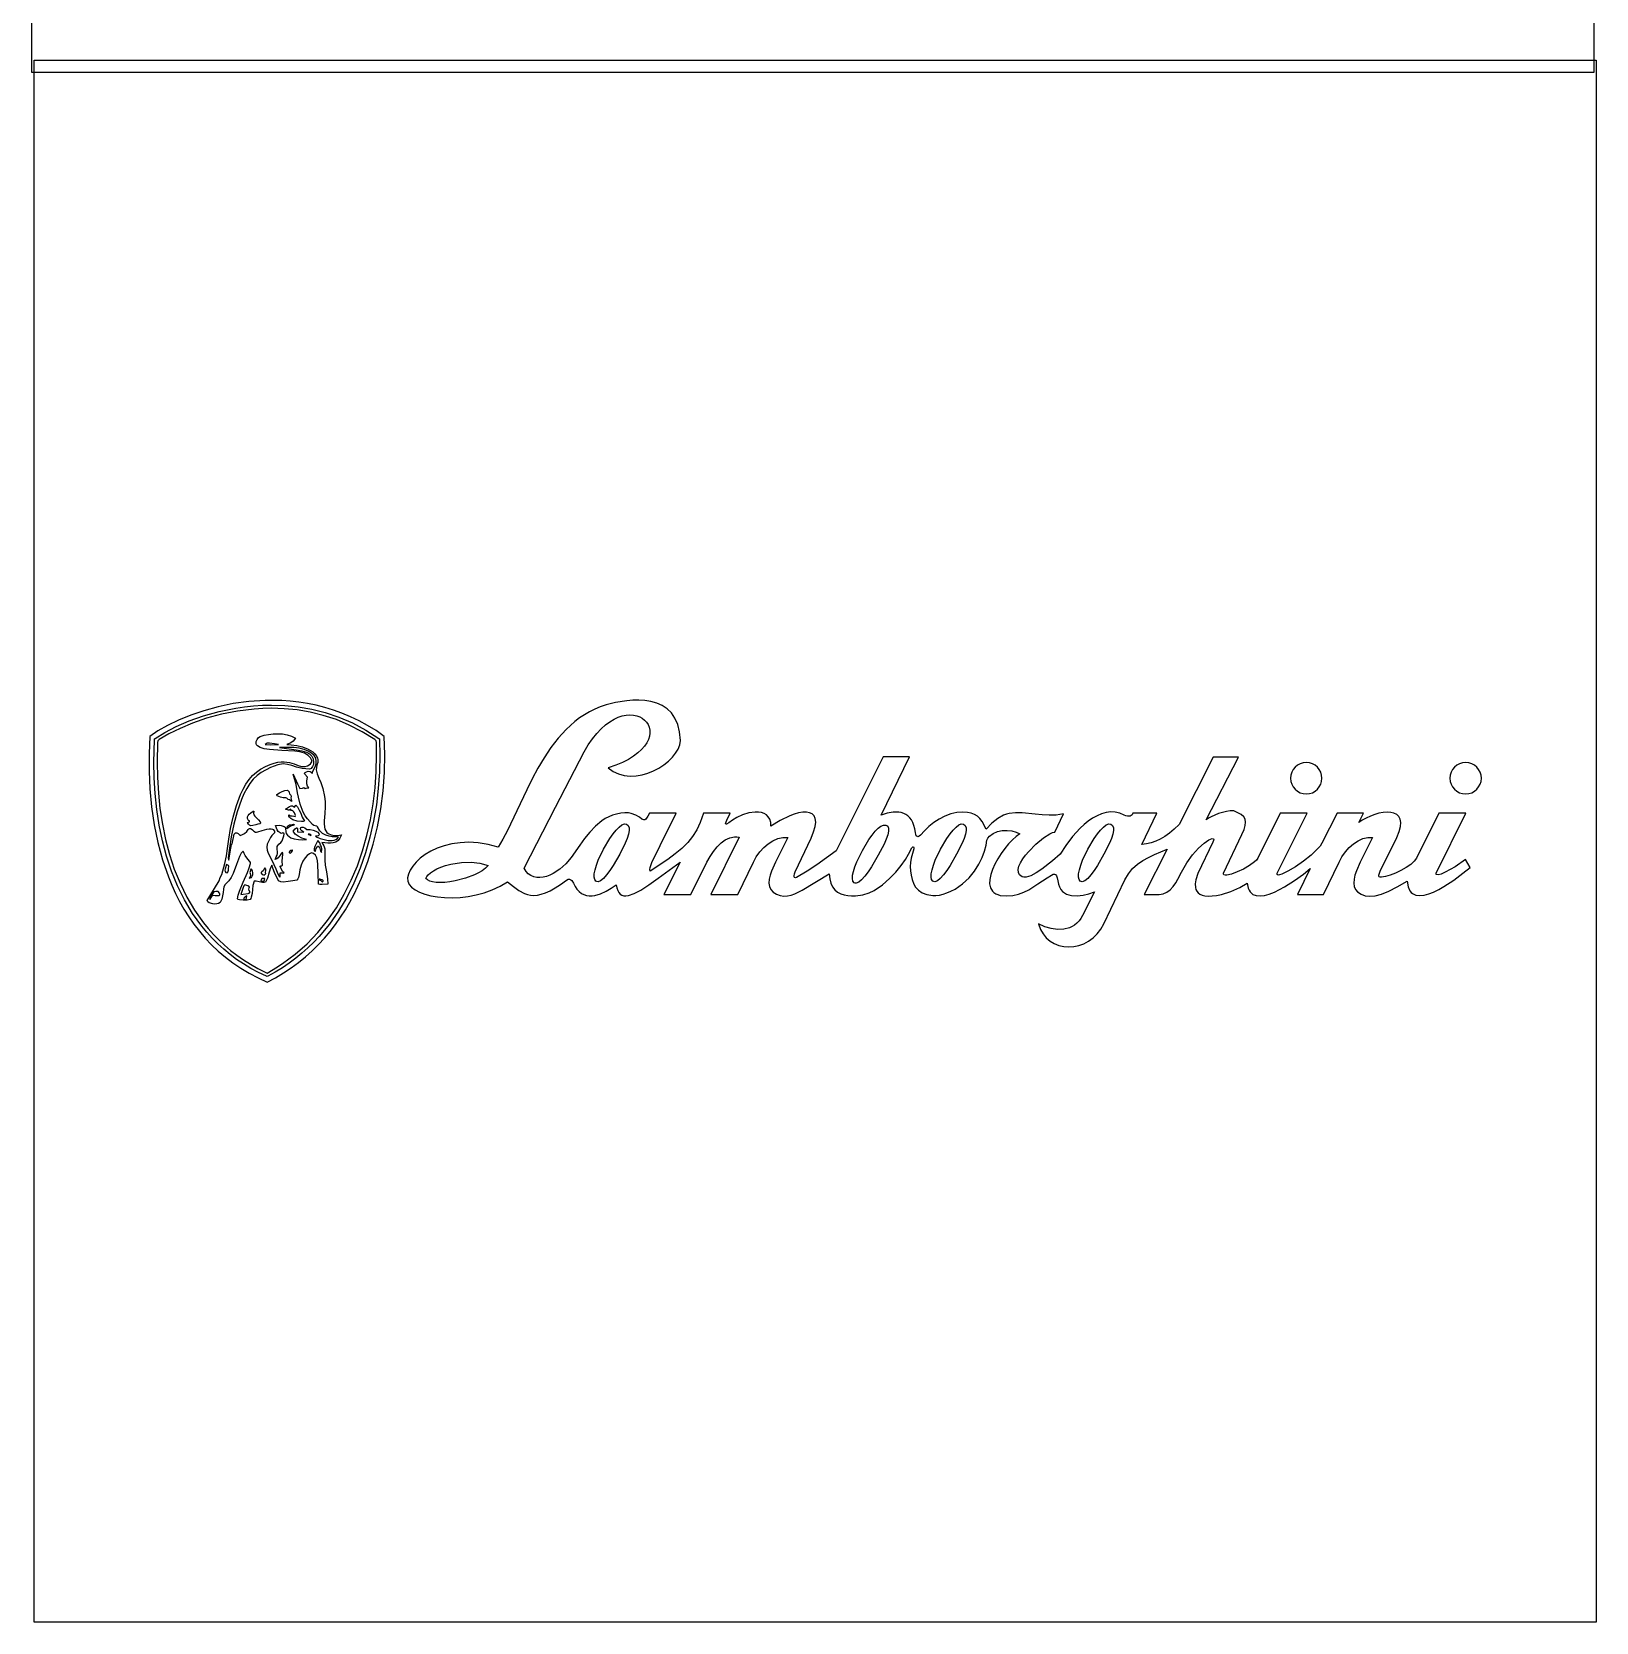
# Model space of a CAD drawing. Extents: x -17 to 51, y -91 to 44.
# Drawn here: x -16.6 to 51.5, y -91.5 to -22.3 of the extents above; entities that cross this region are included whole.
import ezdxf

# ---------------------------------------------------------------- set-up
doc = ezdxf.new("R2010")
doc.units = 0
doc.layers.add('Default Layer', color=1, linetype='CONTINUOUS')

msp = doc.modelspace()

# ---------------------------------------------------------------- linework, layer by layer
at = {"layer": 'Default Layer'}
for points in [[(-16.628, 43.981), (51.372, 43.981), (51.372, -24.019), (-16.628, -24.019), (-16.628, 43.981)], [(-16.528, -23.488), (51.472, -23.488), (51.472, -91.488), (-16.528, -91.488), (-16.528, -23.488)], [(-11.494, -52.928), (-11.524, -53.674), (-11.524, -54.437), (-11.489, -55.212), (-11.417, -55.991), (-11.304, -56.77), (-11.146, -57.542), (-10.941, -58.302), (-10.684, -59.043), (-10.535, -59.405), (-10.372, -59.761), (-10.195, -60.109), (-10.003, -60.449), (-9.795, -60.78), (-9.572, -61.101), (-9.332, -61.412), (-9.076, -61.712), (-8.803, -62), (-8.512, -62.276), (-8.203, -62.538), (-7.876, -62.786), (-7.53, -63.02), (-7.165, -63.238), (-6.781, -63.44), (-6.376, -63.626), (-6.014, -63.433), (-5.666, -63.226), (-5.334, -63.005), (-5.016, -62.771), (-4.712, -62.523), (-4.423, -62.263), (-4.148, -61.992), (-3.886, -61.708), (-3.639, -61.414), (-3.404, -61.11), (-3.183, -60.796), (-2.975, -60.473), (-2.781, -60.142), (-2.598, -59.802), (-2.271, -59.1), (-1.993, -58.373), (-1.762, -57.624), (-1.576, -56.859), (-1.435, -56.08), (-1.337, -55.294), (-1.279, -54.503), (-1.262, -53.713), (-1.282, -52.928), (-1.644, -52.677), (-2.01, -52.452), (-2.379, -52.25), (-2.751, -52.071), (-3.125, -51.914), (-3.501, -51.778), (-3.877, -51.663), (-4.253, -51.568), (-4.629, -51.491), (-5.003, -51.432), (-5.375, -51.39), (-5.744, -51.364), (-6.472, -51.357), (-7.18, -51.405), (-7.864, -51.501), (-8.517, -51.637), (-9.135, -51.807), (-9.711, -52.004), (-10.241, -52.221), (-10.718, -52.452), (-11.137, -52.69), (-11.494, -52.928)], [(-11.287, -53.073), (-11.286, -53.038), (-11.257, -53.018), (-10.837, -52.757), (-10.34, -52.5), (-9.774, -52.255), (-9.148, -52.033), (-8.468, -51.843), (-7.743, -51.695), (-7.367, -51.64), (-6.981, -51.599), (-6.589, -51.573), (-6.19, -51.565), (-5.614, -51.583), (-5.03, -51.642), (-4.442, -51.743), (-3.851, -51.891), (-3.261, -52.089), (-2.674, -52.341), (-2.094, -52.65), (-1.522, -53.019), (-1.495, -53.038), (-1.493, -53.072), (-1.479, -53.749), (-1.496, -54.471), (-1.545, -55.192), (-1.63, -55.909), (-1.749, -56.618), (-1.906, -57.317), (-2.1, -58.002), (-2.333, -58.67), (-2.606, -59.318), (-2.92, -59.941), (-3.275, -60.538), (-3.674, -61.104), (-4.117, -61.637), (-4.356, -61.89), (-4.606, -62.133), (-4.867, -62.366), (-5.14, -62.588), (-5.425, -62.8), (-5.722, -63.001), (-6.032, -63.19), (-6.353, -63.366), (-6.384, -63.381), (-6.415, -63.368), (-6.762, -63.203), (-7.094, -63.025), (-7.41, -62.834), (-7.712, -62.632), (-8, -62.417), (-8.273, -62.192), (-8.532, -61.956), (-8.777, -61.709), (-9.01, -61.453), (-9.229, -61.188), (-9.435, -60.915), (-9.628, -60.633), (-9.979, -60.047), (-10.283, -59.434), (-10.543, -58.798), (-10.761, -58.144), (-10.939, -57.475), (-11.079, -56.795), (-11.185, -56.108), (-11.257, -55.418), (-11.299, -54.73), (-11.312, -54.046), (-11.287, -53.073)], [(-11.154, -53.198), (-11.173, -54.046), (-11.16, -54.719), (-11.119, -55.396), (-11.048, -56.072), (-10.945, -56.744), (-10.808, -57.408), (-10.636, -58.062), (-10.424, -58.7), (-10.173, -59.321), (-9.879, -59.919), (-9.541, -60.492), (-9.156, -61.036), (-8.946, -61.296), (-8.723, -61.547), (-8.488, -61.789), (-8.239, -62.022), (-7.978, -62.245), (-7.703, -62.457), (-7.414, -62.659), (-7.111, -62.849), (-6.794, -63.028), (-6.463, -63.194), (-6.388, -63.229), (-6.316, -63.189), (-6.01, -63.009), (-5.715, -62.818), (-5.432, -62.616), (-5.16, -62.405), (-4.648, -61.952), (-4.179, -61.462), (-3.753, -60.938), (-3.368, -60.383), (-3.024, -59.8), (-2.72, -59.191), (-2.455, -58.56), (-2.228, -57.909), (-2.038, -57.241), (-1.885, -56.559), (-1.767, -55.866), (-1.684, -55.165), (-1.634, -54.458), (-1.618, -53.749), (-1.618, -53.704), (-1.618, -53.658), (-1.626, -53.195), (-1.631, -53.114), (-1.696, -53.068), (-2.247, -52.722), (-2.806, -52.433), (-3.371, -52.196), (-3.939, -52.01), (-4.507, -51.871), (-5.074, -51.776), (-5.636, -51.721), (-6.19, -51.704), (-6.571, -51.712), (-6.946, -51.735), (-7.675, -51.825), (-8.369, -51.963), (-9.022, -52.14), (-9.626, -52.349), (-10.176, -52.579), (-10.662, -52.822), (-11.079, -53.069), (-11.149, -53.114), (-11.154, -53.198)], [(38.467, -59.809), (39.604, -59.809), (40.277, -58.397), (40.403, -58.167), (40.553, -57.954), (40.724, -57.763), (40.91, -57.599), (41.109, -57.468), (41.316, -57.375), (41.528, -57.324), (41.74, -57.322), (41.203, -58.397), (41.032, -58.784), (40.97, -58.97), (40.93, -59.146), (40.917, -59.31), (40.936, -59.459), (40.991, -59.59), (41.088, -59.699), (41.242, -59.798), (41.417, -59.861), (41.618, -59.884), (41.852, -59.862), (42.125, -59.791), (42.442, -59.665), (42.811, -59.481), (43.237, -59.234), (43.281, -59.474), (43.362, -59.65), (43.416, -59.717), (43.477, -59.77), (43.621, -59.838), (43.789, -59.859), (43.977, -59.84), (44.181, -59.786), (44.395, -59.702), (44.617, -59.594), (44.84, -59.467), (45.277, -59.181), (45.669, -58.888), (45.982, -58.631), (45.789, -58.293), (45.329, -58.607), (44.896, -58.844), (44.721, -58.918), (44.589, -58.953), (44.512, -58.942), (44.499, -58.918), (44.504, -58.88), (45.795, -56.268), (44.627, -56.268), (43.655, -58.222), (43.554, -58.36), (43.397, -58.5), (43.198, -58.637), (42.974, -58.765), (42.738, -58.878), (42.508, -58.969), (42.296, -59.032), (42.119, -59.062), (42.063, -59.058), (42.029, -59.039), (42.013, -59.007), (42.012, -58.967), (42.035, -58.876), (42.069, -58.796), (42.788, -57.322), (42.896, -57.069), (42.954, -56.853), (42.968, -56.672), (42.942, -56.525), (42.88, -56.41), (42.787, -56.325), (42.668, -56.267), (42.526, -56.235), (42.367, -56.227), (42.195, -56.242), (42.014, -56.276), (41.829, -56.329), (41.643, -56.397), (41.463, -56.48), (41.291, -56.576), (41.134, -56.682), (41.34, -56.273), (40.19, -56.273), (39.534, -57.58), (39.451, -57.699), (39.341, -57.826), (39.059, -58.093), (38.726, -58.359), (38.379, -58.601), (38.055, -58.798), (37.79, -58.926), (37.692, -58.957), (37.622, -58.963), (37.586, -58.941), (37.589, -58.887), (38.883, -56.273), (37.715, -56.273), (36.743, -58.228), (36.681, -58.309), (36.597, -58.39), (36.378, -58.552), (36.118, -58.702), (35.847, -58.829), (35.594, -58.921), (35.391, -58.968), (35.317, -58.971), (35.267, -58.958), (35.245, -58.928), (35.253, -58.88), (36.048, -57.204), (36.141, -56.986), (36.196, -56.804), (36.213, -56.654), (36.189, -56.529), (36.126, -56.424), (36.023, -56.333), (35.879, -56.25), (35.693, -56.169), (35.544, -56.172), (35.379, -56.196), (35.033, -56.29), (34.718, -56.422), (34.593, -56.492), (34.499, -56.56), (35.899, -53.824), (34.794, -53.824), (33.324, -56.763), (33.105, -56.969), (32.896, -57.143), (32.694, -57.286), (32.496, -57.401), (32.3, -57.491), (32.102, -57.558), (31.9, -57.604), (31.69, -57.632), (32.339, -56.273), (31.307, -56.273), (31.269, -56.343), (31.185, -56.393), (31.067, -56.405), (31, -56.39), (30.929, -56.358), (30.734, -56.271), (30.536, -56.225), (30.338, -56.216), (30.139, -56.24), (29.941, -56.296), (29.745, -56.38), (29.552, -56.488), (29.363, -56.618), (29.18, -56.766), (29.003, -56.929), (28.673, -57.289), (28.381, -57.672), (28.137, -58.052), (27.8, -58.349), (27.338, -58.711), (27.095, -58.87), (26.861, -58.991), (26.651, -59.055), (26.559, -59.06), (26.477, -59.044), (26.372, -58.96), (26.318, -58.853), (26.31, -58.726), (26.342, -58.582), (26.41, -58.427), (26.507, -58.264), (26.629, -58.097), (26.769, -57.931), (27.083, -57.615), (27.406, -57.349), (27.693, -57.165), (27.81, -57.115), (27.902, -57.097), (28.288, -56.302), (27.97, -56.351), (27.659, -56.36), (27.353, -56.344), (27.055, -56.312), (26.477, -56.253), (26.197, -56.25), (25.924, -56.279), (25.801, -56.309), (25.676, -56.357), (25.421, -56.504), (25.165, -56.71), (24.914, -56.969), (24.738, -56.638), (24.642, -56.508), (24.534, -56.403), (24.411, -56.322), (24.267, -56.266), (24.098, -56.234), (23.899, -56.227), (23.636, -56.238), (23.375, -56.296), (23.119, -56.394), (22.872, -56.524), (22.639, -56.68), (22.422, -56.854), (22.227, -57.039), (22.057, -57.229), (22.006, -57.275), (21.94, -57.3), (21.907, -57.291), (21.876, -57.26), (21.851, -57.203), (21.834, -57.114), (21.808, -56.948), (21.769, -56.801), (21.72, -56.672), (21.66, -56.561), (21.59, -56.466), (21.51, -56.388), (21.422, -56.326), (21.326, -56.278), (21.222, -56.245), (21.112, -56.225), (20.873, -56.223), (20.613, -56.268), (20.339, -56.354), (21.575, -53.822), (20.431, -53.822), (18.385, -57.914), (17.55, -58.518), (17.124, -58.798), (16.665, -59.068), (16.611, -59.08), (16.577, -59.07), (16.558, -59.042), (16.553, -59.003), (16.57, -58.908), (16.601, -58.824), (17.292, -57.353), (17.407, -57.078), (17.473, -56.846), (17.497, -56.655), (17.48, -56.501), (17.427, -56.384), (17.341, -56.301), (17.228, -56.249), (17.089, -56.226), (16.93, -56.231), (16.753, -56.26), (16.564, -56.312), (16.364, -56.385), (15.953, -56.582), (15.549, -56.835), (15.536, -56.669), (15.496, -56.533), (15.432, -56.424), (15.348, -56.341), (15.246, -56.281), (15.13, -56.243), (15.002, -56.224), (14.867, -56.222), (14.585, -56.261), (14.307, -56.345), (14.061, -56.456), (13.869, -56.578), (13.716, -56.69), (13.61, -56.744), (13.581, -56.741), (13.571, -56.715), (13.621, -56.578), (13.777, -56.275), (12.609, -56.275), (12.46, -56.674), (12.317, -56.995), (12.138, -57.284), (11.923, -57.55), (11.672, -57.8), (11.384, -58.042), (11.058, -58.283), (10.291, -58.794), (10.282, -58.716), (10.292, -58.629), (10.368, -58.41), (10.732, -57.681), (11.418, -56.273), (10.265, -56.273), (10.195, -56.397), (10.098, -56.53), (10.056, -56.556), (10.015, -56.562), (9.929, -56.523), (9.821, -56.443), (9.673, -56.352), (9.469, -56.28), (9.34, -56.26), (9.19, -56.255), (9.016, -56.27), (8.818, -56.308), (8.647, -56.359), (8.484, -56.426), (8.33, -56.508), (8.183, -56.604), (7.91, -56.83), (7.663, -57.089), (7.437, -57.369), (7.229, -57.656), (6.85, -58.196), (6.623, -58.472), (6.359, -58.71), (6.072, -58.897), (5.925, -58.968), (5.778, -59.022), (5.632, -59.058), (5.489, -59.074), (5.351, -59.069), (5.22, -59.04), (5.098, -58.987), (4.986, -58.909), (4.886, -58.803), (4.8, -58.668), (6.169, -56.003), (7.413, -53.604), (7.593, -53.3), (7.778, -53.031), (7.965, -52.798), (8.155, -52.597), (8.344, -52.428), (8.533, -52.288), (8.719, -52.178), (8.901, -52.094), (9.078, -52.035), (9.248, -52.001), (9.41, -51.989), (9.563, -51.999), (9.704, -52.027), (9.834, -52.074), (9.949, -52.138), (10.05, -52.216), (10.134, -52.308), (10.2, -52.412), (10.247, -52.527), (10.273, -52.65), (10.277, -52.782), (10.257, -52.919), (10.213, -53.061), (10.142, -53.206), (10.043, -53.353), (9.916, -53.5), (9.758, -53.645), (9.568, -53.788), (9.345, -53.926), (9.087, -54.058), (8.793, -54.183), (8.461, -54.299), (8.679, -54.453), (8.914, -54.561), (9.162, -54.626), (9.417, -54.651), (9.677, -54.64), (9.937, -54.597), (10.192, -54.524), (10.439, -54.425), (10.673, -54.303), (10.891, -54.163), (11.087, -54.006), (11.258, -53.838), (11.399, -53.661), (11.507, -53.478), (11.577, -53.294), (11.605, -53.11), (11.572, -52.728), (11.492, -52.403), (11.371, -52.129), (11.214, -51.904), (11.026, -51.723), (10.811, -51.583), (10.576, -51.48), (10.325, -51.409), (10.064, -51.367), (9.797, -51.351), (9.53, -51.355), (9.268, -51.377), (8.779, -51.456), (8.371, -51.558), (8.12, -51.64), (7.88, -51.739), (7.65, -51.853), (7.43, -51.982), (7.219, -52.123), (7.016, -52.278), (6.638, -52.62), (6.29, -53.001), (5.971, -53.415), (5.677, -53.853), (5.405, -54.31), (5.153, -54.776), (4.918, -55.247), (4.483, -56.169), (4.078, -57.02), (3.879, -57.4), (3.678, -57.742), (3.233, -57.627), (2.807, -57.56), (2.402, -57.537), (2.02, -57.553), (1.662, -57.604), (1.329, -57.686), (1.024, -57.794), (0.747, -57.924), (0.5, -58.071), (0.285, -58.232), (0.102, -58.402), (-0.046, -58.576), (-0.158, -58.75), (-0.233, -58.921), (-0.268, -59.083), (-0.264, -59.232), (-0.205, -59.367), (-0.097, -59.492), (0.056, -59.606), (0.251, -59.706), (0.481, -59.792), (0.742, -59.861), (1.031, -59.911), (1.342, -59.942), (1.67, -59.95), (2.012, -59.935), (2.362, -59.895), (2.716, -59.828), (3.07, -59.733), (3.418, -59.607), (3.757, -59.45), (4.081, -59.258), (4.335, -59.459), (4.577, -59.634), (4.822, -59.767), (4.95, -59.812), (5.086, -59.84), (5.23, -59.848), (5.384, -59.835), (5.552, -59.799), (5.734, -59.736), (5.932, -59.645), (6.149, -59.525), (6.386, -59.371), (6.646, -59.184), (6.718, -59.148), (6.779, -59.143), (6.83, -59.164), (6.875, -59.204), (6.95, -59.323), (7.019, -59.455), (7.105, -59.583), (7.199, -59.684), (7.3, -59.761), (7.408, -59.816), (7.521, -59.85), (7.638, -59.865), (7.759, -59.863), (7.881, -59.847), (8.128, -59.775), (8.37, -59.665), (8.598, -59.531), (8.805, -59.388), (8.836, -59.521), (8.878, -59.631), (8.929, -59.72), (8.99, -59.788), (9.062, -59.835), (9.144, -59.862), (9.238, -59.868), (9.343, -59.855), (9.59, -59.773), (9.887, -59.616), (10.237, -59.39), (10.642, -59.096), (11.589, -58.408), (10.881, -59.811), (12.054, -59.811), (12.764, -58.4), (12.896, -58.157), (13.044, -57.932), (13.205, -57.73), (13.378, -57.56), (13.562, -57.426), (13.756, -57.336), (13.958, -57.297), (14.061, -57.299), (14.167, -57.315), (12.929, -59.811), (14.104, -59.811), (14.784, -58.4), (14.911, -58.17), (15.064, -57.957), (15.237, -57.766), (15.428, -57.602), (15.631, -57.471), (15.845, -57.377), (16.063, -57.327), (16.283, -57.325), (15.742, -58.4), (15.57, -58.787), (15.508, -58.973), (15.469, -59.149), (15.458, -59.313), (15.479, -59.462), (15.538, -59.592), (15.639, -59.702), (15.795, -59.797), (15.952, -59.854), (16.111, -59.878), (16.271, -59.871), (16.431, -59.838), (16.591, -59.784), (16.906, -59.625), (18.089, -58.907), (18.107, -59.132), (18.156, -59.322), (18.232, -59.479), (18.332, -59.606), (18.452, -59.705), (18.589, -59.778), (18.738, -59.829), (18.895, -59.858), (19.058, -59.869), (19.223, -59.865), (19.542, -59.817), (19.823, -59.735), (20.036, -59.637), (20.397, -59.394), (20.714, -59.119), (20.988, -58.83), (21.217, -58.544), (21.402, -58.279), (21.541, -58.052), (21.68, -57.785), (21.719, -57.739), (21.753, -57.732), (21.772, -57.759), (21.766, -57.815), (21.654, -58.224), (21.623, -58.413), (21.611, -58.597), (21.618, -58.78), (21.646, -58.966), (21.695, -59.159), (21.766, -59.364), (21.841, -59.496), (21.964, -59.624), (22.131, -59.736), (22.341, -59.816), (22.591, -59.854), (22.731, -59.852), (22.88, -59.834), (23.038, -59.799), (23.205, -59.744), (23.381, -59.669), (23.564, -59.571), (23.734, -59.463), (23.891, -59.345), (24.17, -59.081), (24.404, -58.794), (24.594, -58.495), (24.741, -58.198), (24.847, -57.916), (24.913, -57.661), (24.94, -57.447), (24.993, -57.355), (25.058, -57.275), (25.218, -57.151), (25.408, -57.069), (25.616, -57.027), (25.829, -57.019), (26.036, -57.043), (26.226, -57.094), (26.385, -57.167), (26.226, -57.284), (26.06, -57.434), (25.891, -57.611), (25.726, -57.81), (25.568, -58.026), (25.424, -58.252), (25.297, -58.484), (25.193, -58.715), (25.117, -58.94), (25.074, -59.153), (25.068, -59.349), (25.106, -59.521), (25.143, -59.597), (25.192, -59.666), (25.254, -59.725), (25.331, -59.776), (25.422, -59.816), (25.528, -59.846), (25.787, -59.87), (26.071, -59.85), (26.324, -59.795), (26.554, -59.71), (26.768, -59.603), (27.169, -59.347), (27.578, -59.077), (27.758, -58.963), (27.83, -58.931), (27.891, -58.921), (27.942, -58.94), (27.982, -58.991), (28.013, -59.08), (28.034, -59.212), (28.06, -59.357), (28.104, -59.482), (28.162, -59.586), (28.235, -59.672), (28.32, -59.74), (28.416, -59.792), (28.522, -59.829), (28.635, -59.852), (28.878, -59.862), (29.132, -59.833), (29.386, -59.774), (29.627, -59.694), (29.117, -60.72), (29.044, -60.849), (28.96, -60.961), (28.867, -61.058), (28.765, -61.139), (28.656, -61.205), (28.541, -61.256), (28.293, -61.318), (28.027, -61.329), (27.752, -61.292), (27.473, -61.212), (27.196, -61.092), (27.277, -61.326), (27.391, -61.528), (27.532, -61.699), (27.696, -61.84), (27.881, -61.949), (28.08, -62.028), (28.292, -62.075), (28.51, -62.091), (28.733, -62.076), (28.954, -62.029), (29.17, -61.951), (29.378, -61.842), (29.573, -61.701), (29.751, -61.529), (29.907, -61.325), (30.039, -61.09), (30.952, -59.17), (31.107, -58.905), (31.292, -58.683), (31.502, -58.495), (31.734, -58.336), (31.982, -58.197), (32.244, -58.072), (32.789, -57.831), (31.798, -59.813), (32.447, -59.813), (32.624, -59.786), (32.784, -59.711), (32.928, -59.6), (33.056, -59.461), (33.169, -59.305), (33.267, -59.143), (33.42, -58.841), (33.529, -58.628), (33.647, -58.429), (33.9, -58.077), (34.158, -57.789), (34.401, -57.572), (34.606, -57.432), (34.753, -57.375), (34.798, -57.379), (34.821, -57.406), (34.818, -57.457), (34.788, -57.532), (34.13, -58.896), (34.043, -59.167), (34.017, -59.338), (34.026, -59.51), (34.049, -59.591), (34.087, -59.666), (34.142, -59.733), (34.217, -59.79), (34.313, -59.834), (34.433, -59.864), (34.578, -59.878), (34.751, -59.873), (34.949, -59.852), (35.155, -59.809), (35.573, -59.675), (35.962, -59.5), (36.277, -59.315), (36.322, -59.536), (36.36, -59.623), (36.406, -59.697), (36.461, -59.756), (36.524, -59.803), (36.671, -59.86), (36.843, -59.874), (37.035, -59.848), (37.243, -59.79), (37.461, -59.705), (37.685, -59.597), (37.91, -59.473), (38.344, -59.197), (38.726, -58.919), (39.019, -58.684), (38.467, -59.809)], [(-5.151, -52.999), (-5.254, -53.14), (-5.349, -53.207), (-5.532, -53.283), (-5.334, -53.291), (-5.097, -53.325), (-4.844, -53.388), (-4.602, -53.481), (-4.393, -53.605), (-4.309, -53.679), (-4.243, -53.762), (-4.198, -53.853), (-4.177, -53.952), (-4.182, -54.061), (-4.218, -54.179), (-4.24, -54.287), (-4.245, -54.385), (-4.211, -54.562), (-4.137, -54.738), (-4.045, -54.941), (-3.953, -55.199), (-3.884, -55.542), (-3.864, -55.755), (-3.857, -55.999), (-3.866, -56.278), (-3.894, -56.597), (-3.902, -56.739), (-3.892, -56.86), (-3.868, -56.959), (-3.831, -57.04), (-3.784, -57.104), (-3.727, -57.153), (-3.596, -57.213), (-3.456, -57.235), (-3.322, -57.234), (-3.143, -57.219), (-3.212, -57.361), (-3.297, -57.461), (-3.395, -57.527), (-3.504, -57.565), (-3.622, -57.579), (-3.745, -57.578), (-3.999, -57.55), (-3.918, -57.698), (-3.878, -57.815), (-3.866, -57.919), (-3.869, -58.025), (-3.875, -58.316), (-3.853, -58.534), (-3.798, -58.823), (-3.751, -59.125), (-3.741, -59.355), (-3.991, -59.38), (-4.086, -59.38), (-4.152, -59.363), (-4.163, -58.889), (-4.172, -58.505), (-4.191, -58.347), (-4.226, -58.213), (-4.284, -58.104), (-4.369, -58.02), (-4.446, -58.002), (-4.537, -58.033), (-4.636, -58.106), (-4.735, -58.217), (-4.828, -58.361), (-4.907, -58.534), (-4.965, -58.73), (-4.994, -58.945), (-5.018, -59.074), (-5.046, -59.131), (-5.091, -59.185), (-5.265, -59.209), (-5.467, -59.25), (-5.682, -59.266), (-5.789, -59.252), (-5.893, -59.217), (-6.066, -58.846), (-6.141, -58.668), (-6.184, -58.535), (-6.231, -58.646), (-6.294, -58.841), (-6.372, -59.098), (-6.405, -59.189), (-6.451, -59.267), (-6.518, -59.288), (-6.589, -59.291), (-6.732, -59.265), (-6.86, -59.232), (-6.913, -59.226), (-6.954, -59.235), (-7.003, -59.416), (-7.039, -59.771), (-7.072, -59.928), (-7.096, -59.985), (-7.127, -60.022), (-7.246, -60.054), (-7.422, -60.062), (-7.588, -60.042), (-7.646, -60.021), (-7.675, -59.991), (-7.645, -59.843), (-7.587, -59.671), (-7.42, -59.277), (-7.24, -58.856), (-7.164, -58.65), (-7.109, -58.455), (-7.11, -58.423), (-7.135, -58.38), (-7.231, -58.267), (-7.344, -58.114), (-7.39, -58.023), (-7.421, -57.922), (-7.511, -58.012), (-7.588, -58.149), (-7.724, -58.508), (-7.864, -58.896), (-7.947, -59.068), (-8.045, -59.208), (-8.21, -59.368), (-8.274, -59.472), (-8.286, -59.574), (-8.299, -59.728), (-8.359, -60.008), (-8.394, -60.1), (-8.431, -60.155), (-8.495, -60.198), (-8.573, -60.222), (-8.661, -60.229), (-8.75, -60.22), (-8.909, -60.165), (-8.966, -60.122), (-8.999, -60.071), (-8.675, -59.55), (-8.477, -59.208), (-8.424, -59.074), (-8.363, -58.945), (-8.231, -58.467), (-8.155, -58.119), (-8.106, -57.806), (-8.05, -57.401), (-7.973, -56.937), (-7.866, -56.44), (-7.724, -55.936), (-7.54, -55.449), (-7.43, -55.221), (-7.307, -55.007), (-7.171, -54.809), (-7.019, -54.633), (-6.852, -54.479), (-6.668, -54.353), (-6.454, -54.238), (-6.258, -54.151), (-6.08, -54.09), (-5.919, -54.052), (-5.772, -54.033), (-5.638, -54.031), (-5.405, -54.063), (-5.209, -54.123), (-5.039, -54.188), (-4.882, -54.232), (-4.806, -54.238), (-4.729, -54.23), (-4.63, -54.203), (-4.553, -54.168), (-4.497, -54.126), (-4.462, -54.079), (-4.444, -54.027), (-4.445, -53.973), (-4.495, -53.861), (-4.603, -53.754), (-4.759, -53.662), (-4.956, -53.595), (-5.184, -53.563), (-5.747, -53.538), (-6.281, -53.498), (-6.506, -53.462), (-6.686, -53.409), (-6.808, -53.336), (-6.843, -53.29), (-6.859, -53.238), (-6.855, -53.15), (-6.823, -53.059), (-6.765, -52.98), (-6.68, -52.927), (-6.51, -52.876), (-6.323, -52.838), (-6.124, -52.814), (-5.919, -52.808), (-5.713, -52.821), (-5.513, -52.856), (-5.324, -52.914), (-5.151, -52.999)], [(-5.893, -53.279), (-6.063, -53.251), (-6.288, -53.215), (-6.381, -53.224), (-6.466, -53.273), (-6.253, -53.293), (-5.893, -53.279)], [(-5.481, -53.411), (-5.852, -53.411), (-5.125, -53.508), (-4.87, -53.559), (-4.677, -53.619), (-4.537, -53.693), (-4.443, -53.788), (-4.386, -53.907), (-4.359, -54.057), (-4.372, -54.147), (-4.408, -54.243), (-4.465, -54.319), (-4.499, -54.342), (-4.536, -54.35), (-4.864, -54.323), (-5.112, -54.266), (-5.311, -54.199), (-5.492, -54.146), (-5.685, -54.128), (-5.922, -54.166), (-6.232, -54.282), (-6.648, -54.498), (-6.824, -54.628), (-6.986, -54.79), (-7.134, -54.979), (-7.269, -55.192), (-7.391, -55.425), (-7.502, -55.674), (-7.689, -56.205), (-7.836, -56.754), (-7.946, -57.292), (-8.024, -57.786), (-8.075, -58.207), (-8.055, -58.312), (-7.997, -57.948), (-7.955, -57.718), (-7.932, -57.64), (-7.909, -57.604), (-7.826, -57.184), (-7.766, -57.129), (-7.708, -57.121), (-7.642, -57.156), (-7.559, -57.234), (-7.452, -57.201), (-7.371, -57.16), (-7.27, -57.068), (-7.211, -56.986), (-7.183, -56.956), (-7.149, -56.939), (-7.108, -56.938), (-7.074, -56.95), (-7.021, -57), (-6.965, -57.058), (-6.883, -57.091), (-6.845, -57.099), (-6.783, -57.086), (-6.606, -57.028), (-6.398, -56.966), (-6.298, -56.951), (-6.207, -56.954), (-6.157, -56.961), (-6.117, -56.982), (-6.069, -57.049), (-6.068, -57.126), (-6.086, -57.159), (-6.118, -57.184), (-6.186, -57.244), (-6.238, -57.332), (-6.327, -57.499), (-6.386, -57.624), (-6.402, -57.749), (-6.383, -57.877), (-6.335, -58.011), (-6.183, -58.316), (-6.008, -58.694), (-5.913, -58.916), (-5.848, -59.037), (-5.827, -59.051), (-5.815, -59.03), (-5.818, -58.87), (-5.773, -58.863), (-5.728, -58.87), (-5.686, -58.877), (-5.645, -58.869), (-5.709, -58.801), (-5.746, -58.741), (-5.81, -58.609), (-5.814, -58.571), (-5.782, -58.561), (-5.738, -58.556), (-5.708, -58.533), (-5.73, -58.365), (-5.721, -58.197), (-5.703, -58.063), (-5.702, -57.997), (-5.726, -57.986), (-5.752, -58.006), (-5.815, -58.104), (-5.906, -58.22), (-5.966, -58.264), (-6.037, -58.285), (-5.994, -58.166), (-5.95, -58.09), (-5.929, -58.018), (-5.926, -57.951), (-5.942, -57.829), (-5.945, -57.721), (-5.923, -57.671), (-5.876, -57.624), (-5.791, -57.548), (-5.723, -57.473), (-5.661, -57.254), (-5.649, -57.176), (-5.664, -57.134), (-5.703, -57.129), (-5.735, -57.141), (-5.77, -57.148), (-5.821, -57.129), (-5.905, -57.067), (-5.952, -56.995), (-6.016, -56.808), (-5.856, -56.791), (-5.766, -56.8), (-5.64, -56.843), (-5.603, -56.883), (-5.582, -56.931), (-5.571, -57.079), (-5.551, -57.156), (-5.498, -57.227), (-5.426, -57.289), (-5.347, -57.336), (-5.204, -57.387), (-5.017, -57.418), (-4.826, -57.43), (-4.67, -57.422), (-4.869, -57.354), (-5.037, -57.276), (-5.167, -57.179), (-5.254, -57.058), (-5.168, -56.956), (-5.099, -56.901), (-5.074, -56.903), (-5.059, -56.932), (-5.064, -57.087), (-4.792, -57.091), (-4.869, -57.045), (-4.912, -56.993), (-4.926, -56.941), (-4.913, -56.899), (-4.876, -56.873), (-4.817, -56.873), (-4.741, -56.907), (-4.649, -56.982), (-4.513, -56.98), (-4.383, -57.004), (-4.269, -57.048), (-4.18, -57.102), (-4.127, -57.159), (-4.12, -57.211), (-4.169, -57.251), (-4.285, -57.27), (-4.204, -57.318), (-4.073, -57.37), (-3.907, -57.421), (-3.725, -57.456), (-3.547, -57.46), (-3.464, -57.446), (-3.39, -57.418), (-3.326, -57.376), (-3.274, -57.316), (-3.424, -57.303), (-3.546, -57.296), (-3.685, -57.276), (-3.83, -57.232), (-3.97, -57.154), (-4.095, -57.033), (-4.193, -56.859), (-4.227, -56.833), (-4.286, -56.822), (-4.354, -56.805), (-4.411, -56.764), (-4.629, -56.521), (-4.732, -56.379), (-4.818, -56.219), (-4.946, -55.881), (-5.025, -55.579), (-5.069, -55.383), (-5.124, -55.019), (-5.251, -54.574), (-5.057, -54.992), (-5.005, -55.112), (-4.959, -55.191), (-4.837, -55.187), (-4.781, -55.145), (-4.725, -55.188), (-4.678, -55.186), (-4.628, -55.168), (-4.566, -55.166), (-4.628, -55.087), (-4.659, -54.987), (-4.661, -54.861), (-4.633, -54.705), (-4.741, -54.577), (-4.757, -54.527), (-4.731, -54.493), (-4.677, -54.466), (-4.599, -54.442), (-4.509, -54.454), (-4.463, -54.484), (-4.417, -54.536), (-4.39, -54.442), (-4.332, -54.341), (-4.274, -54.205), (-4.255, -54.116), (-4.248, -54.008), (-4.271, -53.876), (-4.339, -53.757), (-4.449, -53.653), (-4.596, -53.565), (-4.776, -53.494), (-4.986, -53.444), (-5.222, -53.416), (-5.481, -53.411)], [(38.85, -54.062), (38.713, -54.076), (38.585, -54.116), (38.468, -54.179), (38.367, -54.263), (38.283, -54.365), (38.219, -54.481), (38.179, -54.609), (38.165, -54.747), (38.179, -54.884), (38.219, -55.013), (38.283, -55.129), (38.367, -55.23), (38.468, -55.314), (38.585, -55.378), (38.713, -55.418), (38.85, -55.432), (38.988, -55.418), (39.116, -55.378), (39.232, -55.314), (39.334, -55.23), (39.418, -55.129), (39.481, -55.013), (39.521, -54.884), (39.535, -54.747), (39.521, -54.609), (39.481, -54.481), (39.418, -54.365), (39.334, -54.263), (39.232, -54.179), (39.116, -54.116), (38.988, -54.076), (38.85, -54.062)], [(45.787, -54.062), (45.649, -54.076), (45.521, -54.116), (45.405, -54.179), (45.303, -54.263), (45.219, -54.365), (45.156, -54.481), (45.116, -54.609), (45.102, -54.747), (45.116, -54.884), (45.156, -55.013), (45.219, -55.129), (45.303, -55.23), (45.405, -55.314), (45.521, -55.378), (45.649, -55.418), (45.787, -55.432), (45.924, -55.418), (46.053, -55.378), (46.169, -55.314), (46.27, -55.23), (46.354, -55.129), (46.418, -55.013), (46.458, -54.884), (46.472, -54.747), (46.458, -54.609), (46.418, -54.481), (46.354, -54.365), (46.27, -54.263), (46.169, -54.179), (46.053, -54.116), (45.924, -54.076), (45.787, -54.062)], [(-5.326, -55.766), (-5.373, -55.713), (-5.408, -55.69), (-5.464, -55.673), (-5.524, -55.615), (-5.576, -55.596), (-5.684, -55.594), (-5.796, -55.568), (-5.952, -55.508), (-5.964, -55.483), (-5.955, -55.462), (-5.845, -55.386), (-5.731, -55.324), (-5.615, -55.281), (-5.495, -55.262), (-5.464, -55.294), (-5.445, -55.32), (-5.426, -55.341), (-5.42, -55.372), (-5.405, -55.433), (-5.352, -55.482), (-5.335, -55.511), (-5.339, -55.545), (-5.346, -55.595), (-5.334, -55.654), (-5.321, -55.713), (-5.326, -55.766)], [(-4.923, -56.276), (-4.86, -56.437), (-4.818, -56.519), (-4.757, -56.599), (-4.813, -56.625), (-4.894, -56.633), (-5.07, -56.614), (-5.266, -56.556), (-5.347, -56.508), (-5.404, -56.446), (-5.437, -56.394), (-5.445, -56.347), (-5.364, -56.379), (-5.292, -56.39), (-5.225, -56.397), (-5.159, -56.421), (-5.151, -56.377), (-5.157, -56.329), (-5.188, -56.26), (-5.242, -56.19), (-5.269, -56.164), (-5.3, -56.151), (-5.359, -56.146), (-5.352, -56.136), (-5.349, -56.099), (-5.378, -56.103), (-5.404, -56.12), (-5.431, -56.135), (-5.46, -56.136), (-5.584, -56.094), (-5.504, -56.035), (-5.414, -55.973), (-5.343, -55.943), (-5.276, -55.954), (-5.194, -56.014), (-5.134, -55.917), (-5.061, -55.991), (-4.985, -56.133), (-4.923, -56.276)], [(-6.681, -56.728), (-6.782, -56.742), (-6.879, -56.775), (-7.007, -56.812), (-7.094, -56.813), (-7.146, -56.785), (-7.191, -56.741), (-7.232, -56.677), (-7.146, -56.643), (-7.146, -56.609), (-7.199, -56.585), (-7.232, -56.507), (-7.234, -56.435), (-7.212, -56.369), (-7.164, -56.306), (-7.09, -56.248), (-6.991, -56.184), (-6.956, -56.184), (-6.962, -56.19), (-6.965, -56.201), (-6.972, -56.269), (-6.957, -56.335), (-6.921, -56.399), (-6.863, -56.459), (-6.755, -56.553), (-6.681, -56.644), (-6.671, -56.687), (-6.681, -56.728)], [(-5.201, -56.761), (-5.225, -56.794), (-5.264, -56.811), (-5.366, -56.839), (-5.422, -56.871), (-5.465, -56.908), (-5.527, -56.955), (-5.496, -56.841), (-5.459, -56.8), (-5.404, -56.775), (-5.297, -56.759), (-5.233, -56.746), (-5.201, -56.761)], [(9.264, -56.745), (9.338, -56.806), (9.374, -56.901), (9.375, -57.028), (9.344, -57.185), (9.285, -57.369), (9.199, -57.577), (8.963, -58.055), (8.676, -58.549), (8.531, -58.768), (8.389, -58.957), (8.254, -59.106), (8.13, -59.208), (8.02, -59.252), (7.971, -59.25), (7.927, -59.23), (7.876, -59.158), (7.853, -59.049), (7.859, -58.907), (7.892, -58.736), (7.95, -58.539), (8.032, -58.321), (8.263, -57.834), (8.541, -57.365), (8.679, -57.168), (8.812, -57.002), (8.94, -56.872), (9.059, -56.783), (9.168, -56.739), (9.264, -56.745)], [(23.931, -56.745), (24.005, -56.806), (24.041, -56.901), (24.042, -57.028), (24.011, -57.185), (23.952, -57.369), (23.866, -57.577), (23.63, -58.055), (23.343, -58.549), (23.198, -58.768), (23.056, -58.957), (22.921, -59.106), (22.797, -59.208), (22.687, -59.252), (22.638, -59.25), (22.594, -59.23), (22.543, -59.158), (22.521, -59.049), (22.526, -58.907), (22.559, -58.736), (22.617, -58.539), (22.699, -58.321), (22.93, -57.834), (23.208, -57.365), (23.346, -57.168), (23.48, -57.002), (23.607, -56.872), (23.727, -56.783), (23.835, -56.739), (23.931, -56.745)], [(30.346, -56.745), (30.42, -56.806), (30.456, -56.901), (30.457, -57.028), (30.426, -57.185), (30.367, -57.369), (30.281, -57.577), (30.045, -58.055), (29.758, -58.549), (29.613, -58.768), (29.471, -58.957), (29.336, -59.106), (29.212, -59.208), (29.102, -59.252), (29.053, -59.25), (29.009, -59.23), (28.958, -59.158), (28.936, -59.049), (28.941, -58.907), (28.974, -58.736), (29.032, -58.539), (29.114, -58.321), (29.345, -57.834), (29.623, -57.365), (29.761, -57.168), (29.895, -57.002), (30.022, -56.872), (30.142, -56.783), (30.25, -56.739), (30.346, -56.745)], [(-4.586, -57.197), (-4.512, -57.233), (-4.475, -57.238), (-4.469, -57.227), (-4.507, -57.196), (-4.539, -57.181), (-4.591, -57.181), (-4.586, -57.197)], [(-4.012, -57.983), (-4.001, -57.82), (-4.02, -57.74), (-4.056, -57.665), (-4.096, -57.555), (-4.18, -57.461), (-4.31, -57.721), (-4.339, -57.82), (-4.33, -57.895), (-4.3, -57.941), (-4.285, -57.921), (-4.251, -57.806), (-4.211, -57.747), (-4.191, -57.707), (-4.164, -57.702), (-4.107, -57.744), (-4.088, -57.807), (-4.074, -57.861), (-4.062, -57.918), (-4.012, -57.983)], [(20.546, -56.785), (20.593, -56.803), (20.629, -56.833), (20.668, -56.922), (20.668, -57.049), (20.632, -57.209), (20.566, -57.399), (20.472, -57.613), (20.22, -58.101), (19.925, -58.601), (19.775, -58.823), (19.63, -59.014), (19.493, -59.166), (19.367, -59.269), (19.257, -59.316), (19.209, -59.315), (19.166, -59.296), (19.115, -59.224), (19.095, -59.116), (19.103, -58.974), (19.138, -58.802), (19.2, -58.604), (19.286, -58.385), (19.528, -57.893), (19.813, -57.421), (19.953, -57.225), (20.088, -57.059), (20.217, -56.929), (20.338, -56.837), (20.448, -56.788), (20.546, -56.785)], [(-5.367, -58.009), (-5.321, -57.968), (-5.274, -57.9), (-5.266, -57.889), (-5.299, -57.875), (-5.311, -57.894), (-5.348, -57.896), (-5.394, -57.924), (-5.422, -57.961), (-5.422, -57.977), (-5.409, -57.989), (-5.367, -58.009)], [(-8.127, -58.869), (-8.089, -58.838), (-8.071, -58.745), (-8.063, -58.68), (-8.053, -58.587), (-8.062, -58.551), (-8.147, -58.51), (-8.214, -58.698), (-8.223, -58.755), (-8.214, -58.811), (-8.183, -58.854), (-8.127, -58.869)], [(-7.026, -58.987), (-7.005, -58.945), (-7.003, -58.875), (-7.027, -58.78), (-7.06, -58.709), (-7.075, -58.698), (-7.087, -58.711), (-7.133, -58.858), (-7.127, -58.899), (-7.113, -58.966), (-7.129, -59.036), (-7.162, -59.103), (-7.06, -59.066), (-7.026, -58.987)], [(-6.486, -58.949), (-6.48, -58.935), (-6.47, -58.927), (-6.439, -58.907), (-6.453, -58.84), (-6.442, -58.774), (-6.444, -58.703), (-6.479, -58.654), (-6.558, -58.78), (-6.614, -58.822), (-6.639, -58.851), (-6.644, -58.88), (-6.607, -58.932), (-6.543, -58.96), (-6.486, -58.949)], [(1.619, -58.496), (2.084, -58.423), (2.5, -58.409), (2.882, -58.451), (3.242, -58.549), (3.117, -58.667), (2.976, -58.774), (2.82, -58.87), (2.649, -58.957), (2.258, -59.104), (1.8, -59.221), (1.563, -59.263), (1.345, -59.287), (1.147, -59.294), (0.972, -59.285), (0.82, -59.261), (0.692, -59.223), (0.591, -59.173), (0.518, -59.111), (0.562, -59.031), (0.632, -58.948), (0.73, -58.863), (0.854, -58.778), (1.005, -58.697), (1.182, -58.621), (1.387, -58.553), (1.619, -58.496)], [(-7.524, -59.807), (-7.43, -59.79), (-7.215, -59.762), (-7.172, -59.748), (-7.129, -59.699), (-7.161, -59.639), (-7.174, -59.581), (-7.17, -59.524), (-7.147, -59.469), (-7.229, -59.427), (-7.352, -59.394), (-7.394, -59.438), (-7.444, -59.544), (-7.524, -59.807)], [(-6.663, -59.215), (-6.595, -59.235), (-6.554, -59.231), (-6.507, -59.21), (-6.481, -59.111), (-6.611, -59.118), (-6.663, -59.215)], [(-4.115, -59.167), (-4.074, -59.181), (-4.039, -59.203), (-3.99, -59.262), (-3.972, -59.265), (-3.956, -59.244), (-3.945, -59.223), (-3.943, -59.205), (-3.954, -59.192), (-3.988, -59.176), (-4.089, -59.141), (-4.114, -59.145), (-4.115, -59.167)], [(-8.813, -59.937), (-8.791, -59.891), (-8.756, -59.86), (-8.709, -59.845), (-8.65, -59.846), (-8.547, -59.859), (-8.483, -59.852), (-8.446, -59.821), (-8.436, -59.781), (-8.452, -59.748), (-8.52, -59.676), (-8.613, -59.672), (-8.7, -59.693), (-8.897, -59.987), (-8.885, -60.011), (-8.87, -60.015), (-8.84, -59.976), (-8.813, -59.937)], [(-7.4, -60.027), (-7.293, -60.027), (-7.27, -59.865), (-7.358, -59.928), (-7.392, -59.974), (-7.4, -60.027)]]:
    msp.add_lwpolyline(points, close=True, dxfattribs=at)

doc.saveas('drawing.dxf')
